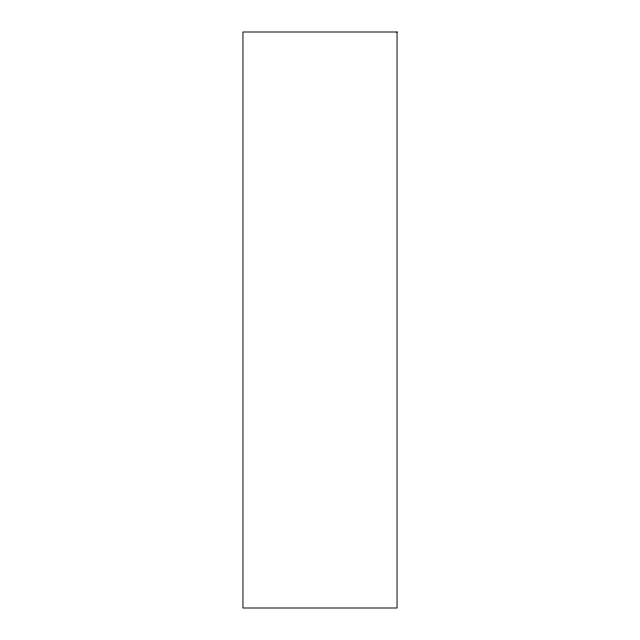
<?xml version="1.0" encoding="UTF-8"?>
<svg xmlns="http://www.w3.org/2000/svg" width="640" height="640" viewBox="0 0 640 640"><rect width="100%" height="100%" fill="white"/><g stroke="black" fill="none" stroke-linecap="round" stroke-linejoin="round"><path stroke-width="0.96" d="M397.056 32L242.944 32L242.944 608L397.056 608L397.056 32"/></g></svg>
